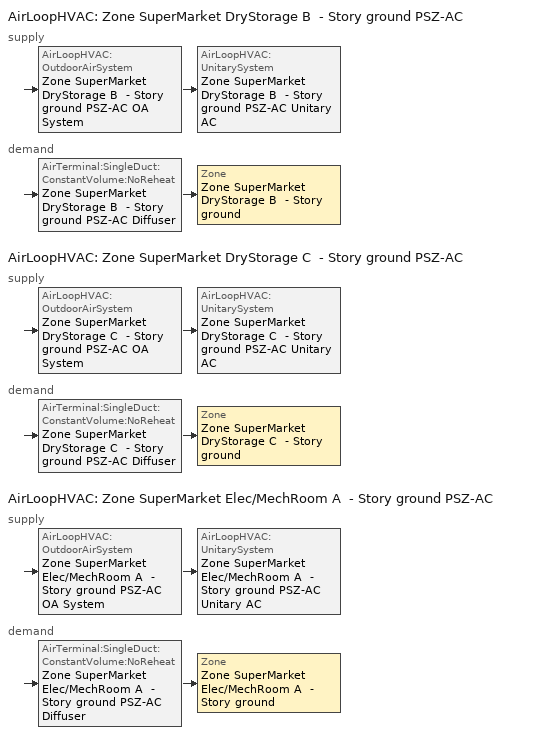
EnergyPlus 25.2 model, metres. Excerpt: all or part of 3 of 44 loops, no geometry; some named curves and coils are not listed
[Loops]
AirLoopHVAC 'Zone SuperMarket DryStorage B  - Story ground PSZ-AC'
 supply: AirLoopHVAC:OutdoorAirSystem 'Zone SuperMarket DryStorage B  - Story ground PSZ-AC OA System' > AirLoopHVAC:UnitarySystem 'Zone SuperMarket DryStorage B  - Story ground PSZ-AC Unitary AC'
 demand: AirTerminal:SingleDuct:ConstantVolume:NoReheat 'Zone SuperMarket DryStorage B  - Story ground PSZ-AC Diffuser' > Zone 'Zone SuperMarket DryStorage B  - Story ground'
AirLoopHVAC 'Zone SuperMarket DryStorage C  - Story ground PSZ-AC'
 supply: AirLoopHVAC:OutdoorAirSystem 'Zone SuperMarket DryStorage C  - Story ground PSZ-AC OA System' > AirLoopHVAC:UnitarySystem 'Zone SuperMarket DryStorage C  - Story ground PSZ-AC Unitary AC'
 demand: AirTerminal:SingleDuct:ConstantVolume:NoReheat 'Zone SuperMarket DryStorage C  - Story ground PSZ-AC Diffuser' > Zone 'Zone SuperMarket DryStorage C  - Story ground'
AirLoopHVAC 'Zone SuperMarket Elec/MechRoom A  - Story ground PSZ-AC'
 supply: AirLoopHVAC:OutdoorAirSystem 'Zone SuperMarket Elec/MechRoom A  - Story ground PSZ-AC OA System' > AirLoopHVAC:UnitarySystem 'Zone SuperMarket Elec/MechRoom A  - Story ground PSZ-AC Unitary AC'
 demand: AirTerminal:SingleDuct:ConstantVolume:NoReheat 'Zone SuperMarket Elec/MechRoom A  - Story ground PSZ-AC Diffuser' > Zone 'Zone SuperMarket Elec/MechRoom A  - Story ground'
[ZoneControl:Thermostat] Temperature Difference Between Cutout And Setpoint {deltaC}=0
Name | Zone or ZoneList | Control Type Schedule | Control 1
Zone SuperMarket DryStorage B  - Story ground Thermostat | Zone SuperMarket DryStorage B  - Story ground | Zone SuperMarket DryStorage B  - Story ground Thermostat Schedule | SuperMarket DryStorage - 90.1-2019 Thermostat 2
Zone SuperMarket DryStorage C  - Story ground Thermostat | Zone SuperMarket DryStorage C  - Story ground | Zone SuperMarket DryStorage C  - Story ground Thermostat Schedule | SuperMarket DryStorage - 90.1-2019 Thermostat 1
Zone SuperMarket Elec/MechRoom A  - Story ground Thermostat | Zone SuperMarket Elec/MechRoom A  - Story ground | Zone SuperMarket Elec/MechRoom A  - Story ground Thermostat Schedule | SuperMarket Elec/MechRoom - 90.1-2019 Thermostat 2
[ThermostatSetpoint:DualSetpoint]
Name | Heating Setpoint Temperature Schedule | Cooling Setpoint Temperature Schedule
SuperMarket DryStorage - 90.1-2019 Thermostat 2; SuperMarket DryStorage - 90.1-2019 Thermostat 1 | SuperMarket HtgSetp_Enduse | SuperMarket ClgSetp_Enduse
SuperMarket Elec/MechRoom - 90.1-2019 Thermostat 2 | SuperMarket HtgSetp | SuperMarket ClgSetp
[AirTerminal:SingleDuct:ConstantVolume:NoReheat] Availability Schedule=Always On Discrete; Maximum Air Flow Rate {m3/s}=AutoSize
Zone SuperMarket DryStorage B  - Story ground PSZ-AC Diffuser; Zone SuperMarket DryStorage C  - Story ground PSZ-AC Diffuser; Zone SuperMarket Elec/MechRoom A  - Story ground PSZ-AC Diffuser
[Zone equipment]
Zone SuperMarket DryStorage B  - Story ground: Zone SuperMarket DryStorage B  - Story ground PSZ-AC Diffuser
Zone SuperMarket DryStorage C  - Story ground: Zone SuperMarket DryStorage C  - Story ground PSZ-AC Diffuser
Zone SuperMarket Elec/MechRoom A  - Story ground: Zone SuperMarket Elec/MechRoom A  - Story ground PSZ-AC Diffuser
[Sizing:Zone] Zone Cooling Design Supply Air Temperature Input Method=SupplyAirTemperature; Zone Cooling Design Supply Air Temperature {C}=12.7778; Zone Cooling Design Supply Air Temperature Difference {deltaC}=11.11; Zone Heating Design Supply Air Temperature Input Method=SupplyAirTemperature; Zone Heating Design Supply Air Temperature {C}=50; Zone Heating Design Supply Air Temperature Difference {deltaC}=11.11; Zone Cooling Design Supply Air Humidity Ratio {kgWater/kgDryAir}=0.0085; Zone Heating Design Supply Air Humidity Ratio {kgWater/kgDryAir}=0.008; Cooling Design Air Flow Method=DesignDay; Cooling Design Air Flow Rate {m3/s}=0; Cooling Minimum Air Flow per Zone Floor Area {m3/s-m2}=0.000762; Cooling Minimum Air Flow {m3/s}=0; Cooling Minimum Air Flow Fraction=0; Heating Design Air Flow Method=DesignDay; Heating Design Air Flow Rate {m3/s}=0; Heating Maximum Air Flow per Zone Floor Area {m3/s-m2}=0.002032; Heating Maximum Air Flow {m3/s}=0.141576; Heating Maximum Air Flow Fraction=1; Account for Dedicated Outdoor Air System=No; Zone Load Sizing Method=Sensible Load Only No Latent Load; Zone Latent Cooling Design Supply Air Humidity Ratio Input Method=HumidityRatioDifference; Zone Cooling Design Supply Air Humidity Ratio Difference {kgWater/kgDryAir}=0.005; Zone Latent Heating Design Supply Air Humidity Ratio Input Method=HumidityRatioDifference; Zone Humidification Design Supply Air Humidity Ratio Difference {kgWater/kgDryAir}=0.005; Type of Space Sum to Use=Coincident; Heating Coil Sizing Method=None; Maximum Heating Capacity To Cooling Load Sizing Ratio {W/W}=1
Name | Design Specification Outdoor Air Object
Zone SuperMarket DryStorage B  - Story ground; Zone SuperMarket DryStorage C  - Story ground | SuperMarket DryStorage Ventilation
Zone SuperMarket Elec/MechRoom A  - Story ground | SuperMarket Elec/MechRoom Ventilation
[DesignSpecification:OutdoorAir] Outdoor Air Method=Sum; Outdoor Air Flow per Person {m3/s-person}=0; Outdoor Air Flow per Zone {m3/s}=0; Outdoor Air Flow Air Changes per Hour {1/hr}=0
Name | Outdoor Air Flow per Zone Floor Area {m3/s-m2}
SuperMarket DryStorage Ventilation | 0.0006096
SuperMarket Elec/MechRoom Ventilation | 0
[AirLoopHVAC] Design Supply Air Flow Rate {m3/s}=AutoSize; Design Return Air Flow Fraction of Supply Air Flow=1
Zone SuperMarket DryStorage B  - Story ground PSZ-AC; Zone SuperMarket DryStorage C  - Story ground PSZ-AC; Zone SuperMarket Elec/MechRoom A  - Story ground PSZ-AC
[Sizing:System] Type of Load to Size On=Sensible; Design Outdoor Air Flow Rate {m3/s}=Autosize; Central Heating Maximum System Air Flow Ratio=1; Preheat Design Temperature {C}=7.22222; Preheat Design Humidity Ratio {kgWater/kgDryAir}=0.008; Precool Design Temperature {C}=12.7778; Precool Design Humidity Ratio {kgWater/kgDryAir}=0.008; Central Cooling Design Supply Air Temperature {C}=12.7778; Central Heating Design Supply Air Temperature {C}=50; Type of Zone Sum to Use=Coincident; 100% Outdoor Air in Cooling=No; 100% Outdoor Air in Heating=No; Central Cooling Design Supply Air Humidity Ratio {kgWater/kgDryAir}=0.0085; Central Heating Design Supply Air Humidity Ratio {kgWater/kgDryAir}=0.008; Cooling Supply Air Flow Rate Method=DesignDay; Cooling Supply Air Flow Rate {m3/s}=0; Cooling Supply Air Flow Rate Per Floor Area {m3/s-m2}=0.00996765; Cooling Fraction of Autosized Cooling Supply Air Flow Rate=1; Cooling Supply Air Flow Rate Per Unit Cooling Capacity {m3/s-W}=3.94755e-05; Heating Supply Air Flow Rate Method=DesignDay; Heating Supply Air Flow Rate {m3/s}=0; Heating Supply Air Flow Rate Per Floor Area {m3/s-m2}=0.00996765; Heating Fraction of Autosized Heating Supply Air Flow Rate=1; Heating Fraction of Autosized Cooling Supply Air Flow Rate=1; Heating Supply Air Flow Rate Per Unit Heating Capacity {m3/s-W}=3.15882e-05; System Outdoor Air Method=ZoneSum; Zone Maximum Outdoor Air Fraction=1; Cooling Design Capacity Method=CoolingDesignCapacity; Cooling Design Capacity {W}=Autosize; Cooling Design Capacity Per Floor Area {W/m2}=234.7; Fraction of Autosized Cooling Design Capacity=1; Heating Design Capacity Method=HeatingDesignCapacity; Heating Design Capacity {W}=Autosize; Heating Design Capacity Per Floor Area {W/m2}=157; Fraction of Autosized Heating Design Capacity=1; Central Cooling Capacity Control Method=OnOff; Occupant Diversity=Autosize; Heating Coil Sizing Method=None; Maximum Heating Capacity To Cooling Capacity Sizing Ratio {W/W}=1
Zone SuperMarket DryStorage B  - Story ground PSZ-AC; Zone SuperMarket DryStorage C  - Story ground PSZ-AC; Zone SuperMarket Elec/MechRoom A  - Story ground PSZ-AC
[Controller:OutdoorAir] Minimum Outdoor Air Flow Rate {m3/s}=Autosize; Maximum Outdoor Air Flow Rate {m3/s}=Autosize; Economizer Control Type=NoEconomizer; Economizer Control Action Type=ModulateFlow; Economizer Maximum Limit Dry-Bulb Temperature {C}=28; Economizer Maximum Limit Enthalpy {J/kg}=64000; Lockout Type=LockoutWithHeating; Minimum Limit Type=FixedMinimum; High Humidity Control=No; High Humidity Outdoor Air Flow Ratio=1; Control High Indoor Humidity Based on Outdoor Humidity Ratio=Yes; Heat Recovery Bypass Control Type=BypassWhenWithinEconomizerLimits; Economizer Operation Staging=InterlockedWithMechanicalCooling
Name | Minimum Outdoor Air Schedule | Maximum Fraction of Outdoor Air Schedule | Mechanical Ventilation Controller
Zone SuperMarket DryStorage B  - Story ground PSZ-AC OA System Controller | Zone SuperMarket DryStorage B  - Story ground PSZ-AC Occ Sch | ems_Zone_SuperMarket_DryStorage_B____Story_ground_PSZ_AC_maxOASch | Controller Mechanical Ventilation 13
Zone SuperMarket DryStorage C  - Story ground PSZ-AC OA System Controller | Zone SuperMarket DryStorage C  - Story ground PSZ-AC Occ Sch | ems_Zone_SuperMarket_DryStorage_C____Story_ground_PSZ_AC_maxOASch | Controller Mechanical Ventilation 15
Zone SuperMarket Elec/MechRoom A  - Story ground PSZ-AC OA System Controller | Zone SuperMarket Elec/MechRoom A  - Story ground PSZ-AC Occ Sch | ems_Zone_SuperMarket_Elec_MechRoom_A____Story_ground_PSZ_AC_maxOASch | Controller Mechanical Ventilation 7
[Controller:MechanicalVentilation] Demand Controlled Ventilation=No; System Outdoor Air Method=ZoneSum
Name | Availability Schedule | Zone or ZoneList Name 1 | Design Specification Outdoor Air Object Name 1
Controller Mechanical Ventilation 13 | Zone SuperMarket DryStorage B  - Story ground PSZ-AC Occ Sch | Zone SuperMarket DryStorage B  - Story ground | SuperMarket DryStorage Ventilation
Controller Mechanical Ventilation 15 | Zone SuperMarket DryStorage C  - Story ground PSZ-AC Occ Sch | Zone SuperMarket DryStorage C  - Story ground | SuperMarket DryStorage Ventilation
Controller Mechanical Ventilation 7 | Zone SuperMarket Elec/MechRoom A  - Story ground PSZ-AC Occ Sch | Zone SuperMarket Elec/MechRoom A  - Story ground | SuperMarket Elec/MechRoom Ventilation
[SetpointManager:MixedAir] Control Variable=Temperature
Name | Setpoint Node or NodeList
Zone SuperMarket DryStorage B  - Story ground PSZ-AC Mixed Air Node OS Default SPM | Zone SuperMarket DryStorage B  - Story ground PSZ-AC Mixed Air Node
Zone SuperMarket DryStorage C  - Story ground PSZ-AC Mixed Air Node OS Default SPM | Zone SuperMarket DryStorage C  - Story ground PSZ-AC Mixed Air Node
Zone SuperMarket Elec/MechRoom A  - Story ground PSZ-AC Mixed Air Node OS Default SPM | Zone SuperMarket Elec/MechRoom A  - Story ground PSZ-AC Mixed Air Node
[AirLoopHVAC:UnitarySystem] Control Type=Load; Dehumidification Control Type=None; Availability Schedule=Always On Discrete; Fan Placement=DrawThrough; DX Heating Coil Sizing Ratio=1; Use DOAS DX Cooling Coil=No; Minimum Supply Air Temperature {C}=2; Latent Load Control=SensibleOnlyLoadControl; Cooling Supply Air Flow Rate Method=SupplyAirFlowRate; Cooling Supply Air Flow Rate {m3/s}=Autosize; Heating Supply Air Flow Rate Method=SupplyAirFlowRate; Heating Supply Air Flow Rate {m3/s}=Autosize; No Load Supply Air Flow Rate Method=None; No Load Supply Air Flow Rate Control Set To Low Speed=Yes; Maximum Supply Air Temperature {C}=80; Maximum Outdoor Dry-Bulb Temperature for Supplemental Heater Operation {C}=21; Ancillary On-Cycle Electric Power {W}=0; Ancillary Off-Cycle Electric Power {W}=0
Name | Controlling Zone or Thermostat Location | Supply Fan | Supply Air Fan Operating Mode Schedule | Heating Coil | Cooling Coil | Supplemental Heating Coil
Zone SuperMarket DryStorage B  - Story ground PSZ-AC Unitary AC | Zone SuperMarket DryStorage B  - Story ground | Zone SuperMarket DryStorage B  - Story ground PSZ-AC Fan | Zone SuperMarket DryStorage B  - Story ground PSZ-AC Occ Sch | Zone SuperMarket DryStorage B  - Story ground PSZ-AC Water Htg Coil | Zone SuperMarket DryStorage B  - Story ground PSZ-AC 1spd DX AC Clg Coil 49kBtu/hr 13.4SEER | Zone SuperMarket DryStorage B  - Story ground PSZ-AC Electric Backup Htg Coil
Zone SuperMarket DryStorage C  - Story ground PSZ-AC Unitary AC | Zone SuperMarket DryStorage C  - Story ground | Zone SuperMarket DryStorage C  - Story ground PSZ-AC Fan | Zone SuperMarket DryStorage C  - Story ground PSZ-AC Occ Sch | Zone SuperMarket DryStorage C  - Story ground PSZ-AC Water Htg Coil | Zone SuperMarket DryStorage C  - Story ground PSZ-AC 1spd DX AC Clg Coil 9kBtu/hr 13.4SEER | Zone SuperMarket DryStorage C  - Story ground PSZ-AC Electric Backup Htg Coil
Zone SuperMarket Elec/MechRoom A  - Story ground PSZ-AC Unitary AC | Zone SuperMarket Elec/MechRoom A  - Story ground | Zone SuperMarket Elec/MechRoom A  - Story ground PSZ-AC Fan | Zone SuperMarket Elec/MechRoom A  - Story ground PSZ-AC Occ Sch | Zone SuperMarket Elec/MechRoom A  - Story ground PSZ-AC Water Htg Coil | Zone SuperMarket Elec/MechRoom A  - Story ground PSZ-AC 1spd DX AC Clg Coil 2kBtu/hr 13.4SEER | Zone SuperMarket Elec/MechRoom A  - Story ground PSZ-AC Electric Backup Htg Coil
[Fan:OnOff] Availability Schedule=Always On Discrete; Fan Total Efficiency=0.55575; Pressure Rise {Pa}=622.722; Maximum Flow Rate {m3/s}=Autosize; Motor Efficiency=0.855; Motor In Airstream Fraction=1
Name | Fan Power Ratio Function of Speed Ratio Curve | Fan Efficiency Ratio Function of Speed Ratio Curve
Zone SuperMarket DryStorage B  - Story ground PSZ-AC Fan | Fan On Off Power Curve 12 | Fan On Off Efficiency Curve 12
Zone SuperMarket DryStorage C  - Story ground PSZ-AC Fan | Fan On Off Power Curve 14 | Fan On Off Efficiency Curve 14
Zone SuperMarket Elec/MechRoom A  - Story ground PSZ-AC Fan | Fan On Off Power Curve 6 | Fan On Off Efficiency Curve 6
[Coil:Cooling:DX:SingleSpeed] Availability Schedule=Always On Discrete; Gross Rated Total Cooling Capacity {W}=Autosize; Gross Rated Sensible Heat Ratio=Autosize; Gross Rated Cooling COP {W/W}=3.721984; Rated Air Flow Rate {m3/s}=Autosize; Rated Evaporator Fan Power Per Volume Flow Rate 2017 {W/(m3/s)}=773.3; Rated Evaporator Fan Power Per Volume Flow Rate 2023 {W/(m3/s)}=934.4; Total Cooling Capacity Function of Temperature Curve=CoilClgDXQRatio_fTwbToadbSI; Total Cooling Capacity Function of Flow Fraction Curve=CoilClgDXSnglQRatio_fCFMRatio; Energy Input Ratio Function of Temperature Curve=CoilClgDXEIRRatio_fTwbToadbSI; Energy Input Ratio Function of Flow Fraction Curve=CoilClgDXSnglEIRRatio_fCFMRatio; Part Load Fraction Correlation Curve=CoilClgDXEIRRatio_fQFrac; Minimum Outdoor Dry-Bulb Temperature for Compressor Operation {C}=-25; Nominal Time for Condensate Removal to Begin {s}=0; Ratio of Initial Moisture Evaporation Rate and Steady State Latent Capacity=0; Maximum Cycling Rate {cycles/hr}=0; Latent Capacity Time Constant {s}=0; Condenser Type=AirCooled; Evaporative Condenser Effectiveness=0.9; Evaporative Condenser Air Flow Rate {m3/s}=Autosize; Evaporative Condenser Pump Rated Power Consumption {W}=Autosize; Crankcase Heater Capacity {W}=0; Maximum Outdoor Dry-Bulb Temperature for Crankcase Heater Operation {C}=10; Basin Heater Capacity {W/K}=0; Basin Heater Setpoint Temperature {C}=2
Zone SuperMarket DryStorage B  - Story ground PSZ-AC 1spd DX AC Clg Coil 49kBtu/hr 13.4SEER; Zone SuperMarket DryStorage C  - Story ground PSZ-AC 1spd DX AC Clg Coil 9kBtu/hr 13.4SEER; Zone SuperMarket Elec/MechRoom A  - Story ground PSZ-AC 1spd DX AC Clg Coil 2kBtu/hr 13.4SEER
[Coil:Heating:Electric] Availability Schedule=Always On Discrete; Efficiency=1; Nominal Capacity {W}=Autosize
Zone SuperMarket DryStorage B  - Story ground PSZ-AC Electric Backup Htg Coil; Zone SuperMarket DryStorage C  - Story ground PSZ-AC Electric Backup Htg Coil; Zone SuperMarket Elec/MechRoom A  - Story ground PSZ-AC Electric Backup Htg Coil
[SetpointManager:SingleZone:Reheat] Control Variable=Temperature; Minimum Supply Air Temperature {C}=12.7778; Maximum Supply Air Temperature {C}=50
Name | Control Zone | Setpoint Node or NodeList
Zone SuperMarket DryStorage B  - Story ground Setpoint Manager SZ Reheat | Zone SuperMarket DryStorage B  - Story ground | Zone SuperMarket DryStorage B  - Story ground PSZ-AC Supply Outlet Node
Zone SuperMarket DryStorage C  - Story ground Setpoint Manager SZ Reheat | Zone SuperMarket DryStorage C  - Story ground | Zone SuperMarket DryStorage C  - Story ground PSZ-AC Supply Outlet Node
Zone SuperMarket Elec/MechRoom A  - Story ground Setpoint Manager SZ Reheat | Zone SuperMarket Elec/MechRoom A  - Story ground | Zone SuperMarket Elec/MechRoom A  - Story ground PSZ-AC Supply Outlet Node
[Refrigeration:CaseAndWalkInList]
Name | Case or WalkIn Name 1 | Case or WalkIn Name 2 | Case or WalkIn Name 3 | Case or WalkIn Name 4 | Case or WalkIn Name 5 | Case or WalkIn Name 6 | Case or WalkIn Name 7 | Case or WalkIn Name 8 | Case or WalkIn Name 9 | Case or WalkIn Name 10 | Case or WalkIn Name 11 | Case or WalkIn Name 12 | Case or WalkIn Name 13 | Case or WalkIn Name 14
LT Refrigeration System Case and Walkin List | Coffin - Frozen Food | Coffin - Ice Cream | Reach-in - Ice Cream | Reach-in - Frozen Food | Bakery Freezer | Grocery Freezer | Kitchen Freezer | Meat Freezer
MT Refrigeration System Case and Walkin List | Reach-in - Dairy Deli Beverage Case | Service - Meat Deli Bakery | Island - Deli Produce | Vertical Open - All | Bakery Cooler | Beer Cooler | Dairy Cooler | Floral Cooler | Kitchen Cooler | Meat Cooler | Prep Cooler 1 | Prep Cooler 2 | Produce Cooler | Specialty Cooler
[Refrigeration:WalkIn] Availability Schedule=Always On Discrete; Rated Total Heating Power {W}=0; Rated Circulation Fan Power {W}=0; Lighting Schedule=Always On Discrete; Average Refrigerant Charge Inventory {kg}=0; Zone Name 1=Zone SuperMarket DryStorage B  - Story ground; Area of Glass Reach In Doors Facing Zone 1 {m2}=0; Height of Glass Reach In Doors Facing Zone 1 {m}=2.1; Area of Stocking Doors Facing Zone 1 {m2}=3.3; Height of Stocking Doors Facing Zone 1 {m}=2.1; Stocking Door Opening Schedule Name Facing Zone 1=Always Off Discrete; Stocking Door Opening Protection Type Facing Zone 1=StripCurtain
Name | Rated Coil Cooling Capacity {W} | Operating Temperature {C} | Rated Cooling Source Temperature {C} | Rated Cooling Coil Fan Power {W} | Rated Total Lighting Power {W} | Defrost Type | Defrost Control Type | Defrost Schedule | Defrost Drip-Down Schedule | Defrost Power {W} | Temperature Termination Defrost Fraction to Ice | Insulated Floor Surface Area {m2} | Insulated Floor U-Value {W/m2-K} | Total Insulated Surface Area Facing Zone 1 {m2} | Insulated Surface U-Value Facing Zone 1 {W/m2-K} | Glass Reach In Door U Value Facing Zone 1 {W/m2-K} | Stocking Door U Value Facing Zone 1 {W/m2-K}
Bakery Freezer | 2540.7 | -26.1 | -31.7 | 132.12 | 60.2 | Electric | TemperatureTermination | Bakery Freezer Defrost | Bakery Freezer Dripdown | 2007.2 | 0.7 | 11.1 | 0.203 | 49.3 | 0.177 | 1.136 | 0.177
Grocery Freezer | 4115.4 | -26.1 | -31.7 | 214 | 120.4 | Electric | TemperatureTermination | Grocery Freezer Defrost | Grocery Freezer Dripdown | 3251.2 | 0.7 | 22.3 | 0.203 | 68.1 | 0.177 | 1.136 | 0.177
Kitchen Freezer | 2540.7 | -26.1 | -31.7 | 132.12 | 60.2 | Electric | TemperatureTermination | Kitchen Freezer Defrost | Kitchen Freezer Dripdown | 2007.2 | 0.7 | 11.1 | 0.203 | 49.3 | 0.177 | 1.136 | 0.177
Meat Freezer | 2540.7 | -26.1 | -31.7 | 132.12 | 60.2 | Electric | TemperatureTermination | Meat Freezer Defrost | Meat Freezer Dripdown | 2007.2 | 0.7 | 11.1 | 0.203 | 49.3 | 0.177 | 1.136 | 0.177
Bakery Cooler | 2339.8 | 1.67 | -3.9 | 93.6 | 60.2 | Offcycle | TimeSchedule | Bakery Cooler Defrost | Bakery Cooler Dripdown | 0 |  | 11.1 | 2.27 | 49.3 | 0.203 | 2.27 | 0.203
Beer Cooler | 4836.4 | 1.67 | -3.9 | 193.5 | 180.6 | Offcycle | TimeSchedule | Beer Cooler Defrost | Beer Cooler Dripdown | 0 |  | 33.4 | 2.27 | 86.9 | 0.203 | 2.27 | 0.203
Dairy Cooler | 3734.4 | 1.67 | -3.9 | 149.4 | 120.4 | Offcycle | TimeSchedule | Dairy Cooler Defrost | Dairy Cooler Dripdown | 0 |  | 22.3 | 2.27 | 68.1 | 0.203 | 2.27 | 0.203
Floral Cooler | 2339.8 | 1.67 | -3.9 | 93.6 | 60.2 | Offcycle | TimeSchedule | Floral Cooler Defrost | Floral Cooler Dripdown | 0 |  | 11.1 | 2.27 | 49.3 | 0.203 | 2.27 | 0.203
Kitchen Cooler | 3734.4 | 1.67 | -3.9 | 149.4 | 120.4 | Offcycle | TimeSchedule | Kitchen Cooler Defrost | Kitchen Cooler Dripdown | 0 |  | 22.3 | 2.27 | 68.1 | 0.203 | 2.27 | 0.203
Meat Cooler | 5645.6 | 1.67 | -3.9 | 225.8 | 240.8 | Offcycle | TimeSchedule | Meat Cooler Defrost | Meat Cooler Dripdown | 0 |  | 44.6 | 2.27 | 105.6 | 0.203 | 2.27 | 0.203
Prep Cooler 1 | 5645.6 | 1.67 | -3.9 | 225.8 | 240.8 | Offcycle | TimeSchedule | Prep Cooler 1 Defrost | Prep Cooler 1 Dripdown | 0 |  | 44.6 | 2.27 | 105.6 | 0.203 | 2.27 | 0.203
Prep Cooler 2 | 5645.6 | 1.67 | -3.9 | 225.8 | 240.8 | Offcycle | TimeSchedule | Prep Cooler 2 Defrost | Prep Cooler 2 Dripdown | 0 |  | 44.6 | 2.27 | 105.6 | 0.203 | 2.27 | 0.203
Produce Cooler | 5645.6 | 1.67 | -3.9 | 225.8 | 240.8 | Offcycle | TimeSchedule | Produce Cooler Defrost | Produce Cooler Dripdown | 0 |  | 44.6 | 2.27 | 105.6 | 0.203 | 2.27 | 0.203
Specialty Cooler | 2339.8 | 1.67 | -3.9 | 93.6 | 60.2 | Offcycle | TimeSchedule | Specialty Cooler Defrost | Specialty Cooler Dripdown | 0 |  | 11.1 | 2.27 | 49.3 | 0.203 | 2.27 | 0.203
[Refrigeration:Compressor] Rated Return Gas Temperature {C}=18.3; Rated Subcooling {deltaC}=0; Mode of Operation=Subcritical
Name | Refrigeration Compressor Power Curve | Refrigeration Compressor Capacity Curve
ADVANCED_MT_Rack4_Comp12 | Refrigeration Compressor Power Curve 56 | Refrigeration Compressor Capacity Curve 56
ADVANCED_MT_Rack4_Comp13 | Refrigeration Compressor Power Curve 57 | Refrigeration Compressor Capacity Curve 57
ADVANCED_MT_Rack4_Comp14 | Refrigeration Compressor Power Curve 58 | Refrigeration Compressor Capacity Curve 58
ADVANCED_MT_Rack4_Comp15 | Refrigeration Compressor Power Curve 59 | Refrigeration Compressor Capacity Curve 59
ADVANCED_MT_Rack5_Comp1 | Refrigeration Compressor Power Curve 60 | Refrigeration Compressor Capacity Curve 60
ADVANCED_MT_Rack5_Comp2 | Refrigeration Compressor Power Curve 61 | Refrigeration Compressor Capacity Curve 61
ADVANCED_MT_Rack5_Comp3 | Refrigeration Compressor Power Curve 62 | Refrigeration Compressor Capacity Curve 62
ADVANCED_MT_Rack5_Comp4 | Refrigeration Compressor Power Curve 63 | Refrigeration Compressor Capacity Curve 63
ADVANCED_MT_Rack5_Comp5 | Refrigeration Compressor Power Curve 64 | Refrigeration Compressor Capacity Curve 64
ADVANCED_MT_Rack5_Comp6 | Refrigeration Compressor Power Curve 65 | Refrigeration Compressor Capacity Curve 65
ADVANCED_MT_Rack5_Comp7 | Refrigeration Compressor Power Curve 66 | Refrigeration Compressor Capacity Curve 66
ADVANCED_MT_Rack5_Comp8 | Refrigeration Compressor Power Curve 67 | Refrigeration Compressor Capacity Curve 67
ADVANCED_MT_Rack5_Comp9 | Refrigeration Compressor Power Curve 68 | Refrigeration Compressor Capacity Curve 68
ADVANCED_MT_Rack5_Comp10 | Refrigeration Compressor Power Curve 69 | Refrigeration Compressor Capacity Curve 69
ADVANCED_MT_Rack5_Comp11 | Refrigeration Compressor Power Curve 70 | Refrigeration Compressor Capacity Curve 70
ADVANCED_MT_Rack5_Comp12 | Refrigeration Compressor Power Curve 71 | Refrigeration Compressor Capacity Curve 71
ADVANCED_MT_Rack5_Comp13 | Refrigeration Compressor Power Curve 72 | Refrigeration Compressor Capacity Curve 72
ADVANCED_MT_Rack5_Comp14 | Refrigeration Compressor Power Curve 73 | Refrigeration Compressor Capacity Curve 73
ADVANCED_MT_Rack5_Comp15 | Refrigeration Compressor Power Curve 74 | Refrigeration Compressor Capacity Curve 74
ADVANCED_MT_Rack6_Comp1 | Refrigeration Compressor Power Curve 75 | Refrigeration Compressor Capacity Curve 75
ADVANCED_MT_Rack6_Comp2 | Refrigeration Compressor Power Curve 76 | Refrigeration Compressor Capacity Curve 76
ADVANCED_MT_Rack6_Comp3 | Refrigeration Compressor Power Curve 77 | Refrigeration Compressor Capacity Curve 77
ADVANCED_MT_Rack6_Comp4 | Refrigeration Compressor Power Curve 78 | Refrigeration Compressor Capacity Curve 78
ADVANCED_MT_Rack6_Comp5 | Refrigeration Compressor Power Curve 79 | Refrigeration Compressor Capacity Curve 79
ADVANCED_MT_Rack6_Comp6 | Refrigeration Compressor Power Curve 80 | Refrigeration Compressor Capacity Curve 80
ADVANCED_MT_Rack6_Comp7 | Refrigeration Compressor Power Curve 81 | Refrigeration Compressor Capacity Curve 81
ADVANCED_MT_Rack6_Comp8 | Refrigeration Compressor Power Curve 82 | Refrigeration Compressor Capacity Curve 82
ADVANCED_MT_Rack6_Comp9 | Refrigeration Compressor Power Curve 83 | Refrigeration Compressor Capacity Curve 83
ADVANCED_MT_Rack6_Comp10 | Refrigeration Compressor Power Curve 84 | Refrigeration Compressor Capacity Curve 84
ADVANCED_MT_Rack6_Comp11 | Refrigeration Compressor Power Curve 85 | Refrigeration Compressor Capacity Curve 85
ADVANCED_MT_Rack6_Comp12 | Refrigeration Compressor Power Curve 86 | Refrigeration Compressor Capacity Curve 86
ADVANCED_MT_Rack6_Comp13 | Refrigeration Compressor Power Curve 87 | Refrigeration Compressor Capacity Curve 87
ADVANCED_MT_Rack6_Comp14 | Refrigeration Compressor Power Curve 88 | Refrigeration Compressor Capacity Curve 88
ADVANCED_MT_Rack6_Comp15 | Refrigeration Compressor Power Curve 89 | Refrigeration Compressor Capacity Curve 89
[Schedule:Day:Interval]
SuperMarket HtgSetp_Enduse Default|Wknd|Wkdy Day; SuperMarket HtgSetp_Enduse Default; SuperMarket HtgSetp_Enduse Summer Design Day; SuperMarket HtgSetp_Enduse Winter Design Day: No, 24:00, 19.5
SuperMarket ClgSetp_Enduse Default|Wknd|Wkdy Day; SuperMarket ClgSetp_Enduse Default; SuperMarket ClgSetp_Enduse Summer Design Day; SuperMarket ClgSetp_Enduse Winter Design Day: No, 24:00, 22.75
SuperMarket HtgSetp Default; SuperMarket HtgSetp Winter Design Day: No, 06:00, 15.6, 22:00, 21, 24:00, 15.6
SuperMarket HtgSetp Summer Design Day: No, 24:00, 15.6
SuperMarket ClgSetp Default; SuperMarket ClgSetp Summer Design Day: No, 06:00, 30, 22:00, 24, 24:00, 30
SuperMarket ClgSetp Winter Design Day: No, 24:00, 30
Bakery Cooler Defrost Default; Produce Cooler Defrost Default: No, 00:45, 1, 12:00, 0, 12:45, 1, 24:00, 0
Bakery Cooler Dripdown Default; Produce Cooler Dripdown Default: No, 00:45, 0, 00:50, 1, 12:45, 0, 12:50, 1, 24:00, 0
Bakery Freezer Defrost Default; Specialty Cooler Defrost Default: No, 01:00, 0, 01:45, 1, 13:00, 0, 13:45, 1, 24:00, 0
Bakery Freezer Dripdown Default; Specialty Cooler Dripdown Default: No, 01:45, 0, 01:50, 1, 13:45, 0, 13:50, 1, 24:00, 0
Beer Cooler Defrost Default: No, 02:00, 0, 02:45, 1, 14:00, 0, 14:45, 1, 24:00, 0
Beer Cooler Dripdown Default: No, 02:45, 0, 02:50, 1, 14:45, 0, 14:50, 1, 24:00, 0
Dairy Cooler Defrost Default: No, 03:00, 0, 03:45, 1, 15:00, 0, 15:45, 1, 24:00, 0
Dairy Cooler Dripdown Default: No, 03:45, 0, 03:50, 1, 15:45, 0, 15:50, 1, 24:00, 0
ems_Zone_SuperMarket_DryStorage_B____Story_ground_PSZ_AC_maxOASch_Default; ems_Zone_SuperMarket_DryStorage_C____Story_ground_PSZ_AC_maxOASch_Default; ems_Zone_SuperMarket_Elec_MechRoom_A____Story_ground_PSZ_AC_maxOASch_Default: No, 24:00, 0.75
Floral Cooler Defrost Default: No, 04:00, 0, 04:45, 1, 16:00, 0, 16:45, 1, 24:00, 0
Floral Cooler Dripdown Default: No, 04:45, 0, 04:50, 1, 16:45, 0, 16:50, 1, 24:00, 0
Grocery Freezer Defrost Default: No, 05:00, 0, 05:45, 1, 17:00, 0, 17:45, 1, 24:00, 0
Grocery Freezer Dripdown Default: No, 05:45, 0, 05:50, 1, 17:45, 0, 17:50, 1, 24:00, 0
Kitchen Cooler Defrost Default: No, 06:00, 0, 06:45, 1, 18:00, 0, 18:45, 1, 24:00, 0
Kitchen Cooler Dripdown Default: No, 06:45, 0, 06:50, 1, 18:45, 0, 18:50, 1, 24:00, 0
Kitchen Freezer Defrost Default: No, 07:00, 0, 07:45, 1, 19:00, 0, 19:45, 1, 24:00, 0
Kitchen Freezer Dripdown Default: No, 07:45, 0, 07:50, 1, 19:45, 0, 19:50, 1, 24:00, 0
Meat Cooler Defrost Default: No, 08:00, 0, 08:45, 1, 20:00, 0, 20:45, 1, 24:00, 0
Meat Cooler Dripdown Default: No, 08:45, 0, 08:50, 1, 20:45, 0, 20:50, 1, 24:00, 0
Meat Freezer Defrost Default: No, 09:00, 0, 09:45, 1, 21:00, 0, 21:45, 1, 24:00, 0
Meat Freezer Dripdown Default: No, 09:45, 0, 09:50, 1, 21:45, 0, 21:50, 1, 24:00, 0
Prep Cooler 1 Defrost Default: No, 10:00, 0, 10:45, 1, 22:00, 0, 22:45, 1, 24:00, 0
Prep Cooler 1 Dripdown Default: No, 10:45, 0, 10:50, 1, 22:45, 0, 22:50, 1, 24:00, 0
Prep Cooler 2 Defrost Default: No, 11:00, 0, 11:45, 1, 23:00, 0, 23:45, 1, 24:00, 0
Prep Cooler 2 Dripdown Default: No, 11:45, 0, 11:50, 1, 23:45, 0, 23:50, 1, 24:00, 0
Schedule Day 53; Schedule Day 55: No, 07:00, 0, 21:00, 1, 24:00, 0
Schedule Day 54: No, 08:00, 0, 19:00, 1, 24:00, 0
Schedule Day 56: No, 07:00, 0, 20:00, 1, 24:00, 0
Zone SuperMarket DryStorage B  - Story ground PSZ-AC Occ Sch Default: No, 08:00, 0, 22:00, 1, 24:00, 0
Zone SuperMarket DryStorage B  - Story ground PSZ-AC Occ Sch Summer Design Day; Zone SuperMarket DryStorage B  - Story ground PSZ-AC Occ Sch Winter Design Day; Zone SuperMarket DryStorage C  - Story ground PSZ-AC Occ Sch Summer Design Day; Zone SuperMarket DryStorage C  - Story ground PSZ-AC Occ Sch Winter Design Day: No, 24:00, 1
Zone SuperMarket DryStorage C  - Story ground PSZ-AC Occ Sch Default: No, 07:00, 0, 22:00, 1, 24:00, 0
Zone SuperMarket Elec/MechRoom A  - Story ground PSZ-AC Occ Sch Default: No, 24:00, 0
[Schedule:Week:Daily]
SuperMarket HtgSetp_Enduse Week Rule - Jan1-Dec31: SuperMarket HtgSetp_Enduse Default|Wknd|Wkdy Day, SuperMarket HtgSetp_Enduse Default|Wknd|Wkdy Day, SuperMarket HtgSetp_Enduse Default|Wknd|Wkdy Day, SuperMarket HtgSetp_Enduse Default|Wknd|Wkdy Day, SuperMarket HtgSetp_Enduse Default|Wknd|Wkdy Day, SuperMarket HtgSetp_Enduse Default|Wknd|Wkdy Day, SuperMarket HtgSetp_Enduse Default|Wknd|Wkdy Day, SuperMarket HtgSetp_Enduse Default, SuperMarket HtgSetp_Enduse Summer Design Day, SuperMarket HtgSetp_Enduse Winter Design Day, SuperMarket HtgSetp_Enduse Default, SuperMarket HtgSetp_Enduse Default
SuperMarket ClgSetp_Enduse Week Rule - Jan1-Dec31: SuperMarket ClgSetp_Enduse Default|Wknd|Wkdy Day, SuperMarket ClgSetp_Enduse Default|Wknd|Wkdy Day, SuperMarket ClgSetp_Enduse Default|Wknd|Wkdy Day, SuperMarket ClgSetp_Enduse Default|Wknd|Wkdy Day, SuperMarket ClgSetp_Enduse Default|Wknd|Wkdy Day, SuperMarket ClgSetp_Enduse Default|Wknd|Wkdy Day, SuperMarket ClgSetp_Enduse Default|Wknd|Wkdy Day, SuperMarket ClgSetp_Enduse Default, SuperMarket ClgSetp_Enduse Summer Design Day, SuperMarket ClgSetp_Enduse Winter Design Day, SuperMarket ClgSetp_Enduse Default, SuperMarket ClgSetp_Enduse Default
SuperMarket HtgSetp Week Rule - Jan1-Dec31: SuperMarket HtgSetp Default, SuperMarket HtgSetp Default, SuperMarket HtgSetp Default, SuperMarket HtgSetp Default, SuperMarket HtgSetp Default, SuperMarket HtgSetp Default, SuperMarket HtgSetp Default, SuperMarket HtgSetp Default, SuperMarket HtgSetp Summer Design Day, SuperMarket HtgSetp Winter Design Day, SuperMarket HtgSetp Default, SuperMarket HtgSetp Default
SuperMarket ClgSetp Week Rule - Jan1-Dec31: SuperMarket ClgSetp Default, SuperMarket ClgSetp Default, SuperMarket ClgSetp Default, SuperMarket ClgSetp Default, SuperMarket ClgSetp Default, SuperMarket ClgSetp Default, SuperMarket ClgSetp Default, SuperMarket ClgSetp Default, SuperMarket ClgSetp Summer Design Day, SuperMarket ClgSetp Winter Design Day, SuperMarket ClgSetp Default, SuperMarket ClgSetp Default
Bakery Cooler Defrost Week Rule - Jan1-Dec31: Bakery Cooler Defrost Default, Bakery Cooler Defrost Default, Bakery Cooler Defrost Default, Bakery Cooler Defrost Default, Bakery Cooler Defrost Default, Bakery Cooler Defrost Default, Bakery Cooler Defrost Default, Bakery Cooler Defrost Default, Bakery Cooler Defrost Default, Bakery Cooler Defrost Default, Bakery Cooler Defrost Default, Bakery Cooler Defrost Default
Bakery Cooler Dripdown Week Rule - Jan1-Dec31: Bakery Cooler Dripdown Default, Bakery Cooler Dripdown Default, Bakery Cooler Dripdown Default, Bakery Cooler Dripdown Default, Bakery Cooler Dripdown Default, Bakery Cooler Dripdown Default, Bakery Cooler Dripdown Default, Bakery Cooler Dripdown Default, Bakery Cooler Dripdown Default, Bakery Cooler Dripdown Default, Bakery Cooler Dripdown Default, Bakery Cooler Dripdown Default
Bakery Freezer Defrost Week Rule - Jan1-Dec31: Bakery Freezer Defrost Default, Bakery Freezer Defrost Default, Bakery Freezer Defrost Default, Bakery Freezer Defrost Default, Bakery Freezer Defrost Default, Bakery Freezer Defrost Default, Bakery Freezer Defrost Default, Bakery Freezer Defrost Default, Bakery Freezer Defrost Default, Bakery Freezer Defrost Default, Bakery Freezer Defrost Default, Bakery Freezer Defrost Default
Bakery Freezer Dripdown Week Rule - Jan1-Dec31: Bakery Freezer Dripdown Default, Bakery Freezer Dripdown Default, Bakery Freezer Dripdown Default, Bakery Freezer Dripdown Default, Bakery Freezer Dripdown Default, Bakery Freezer Dripdown Default, Bakery Freezer Dripdown Default, Bakery Freezer Dripdown Default, Bakery Freezer Dripdown Default, Bakery Freezer Dripdown Default, Bakery Freezer Dripdown Default, Bakery Freezer Dripdown Default
Beer Cooler Defrost Week Rule - Jan1-Dec31: Beer Cooler Defrost Default, Beer Cooler Defrost Default, Beer Cooler Defrost Default, Beer Cooler Defrost Default, Beer Cooler Defrost Default, Beer Cooler Defrost Default, Beer Cooler Defrost Default, Beer Cooler Defrost Default, Beer Cooler Defrost Default, Beer Cooler Defrost Default, Beer Cooler Defrost Default, Beer Cooler Defrost Default
Beer Cooler Dripdown Week Rule - Jan1-Dec31: Beer Cooler Dripdown Default, Beer Cooler Dripdown Default, Beer Cooler Dripdown Default, Beer Cooler Dripdown Default, Beer Cooler Dripdown Default, Beer Cooler Dripdown Default, Beer Cooler Dripdown Default, Beer Cooler Dripdown Default, Beer Cooler Dripdown Default, Beer Cooler Dripdown Default, Beer Cooler Dripdown Default, Beer Cooler Dripdown Default
Dairy Cooler Defrost Week Rule - Jan1-Dec31: Dairy Cooler Defrost Default, Dairy Cooler Defrost Default, Dairy Cooler Defrost Default, Dairy Cooler Defrost Default, Dairy Cooler Defrost Default, Dairy Cooler Defrost Default, Dairy Cooler Defrost Default, Dairy Cooler Defrost Default, Dairy Cooler Defrost Default, Dairy Cooler Defrost Default, Dairy Cooler Defrost Default, Dairy Cooler Defrost Default
Dairy Cooler Dripdown Week Rule - Jan1-Dec31: Dairy Cooler Dripdown Default, Dairy Cooler Dripdown Default, Dairy Cooler Dripdown Default, Dairy Cooler Dripdown Default, Dairy Cooler Dripdown Default, Dairy Cooler Dripdown Default, Dairy Cooler Dripdown Default, Dairy Cooler Dripdown Default, Dairy Cooler Dripdown Default, Dairy Cooler Dripdown Default, Dairy Cooler Dripdown Default, Dairy Cooler Dripdown Default
ems_Zone_SuperMarket_DryStorage_B____Story_ground_PSZ_AC_maxOASch Week Rule - Jan1-Dec31: ems_Zone_SuperMarket_DryStorage_B____Story_ground_PSZ_AC_maxOASch_Default, ems_Zone_SuperMarket_DryStorage_B____Story_ground_PSZ_AC_maxOASch_Default, ems_Zone_SuperMarket_DryStorage_B____Story_ground_PSZ_AC_maxOASch_Default, ems_Zone_SuperMarket_DryStorage_B____Story_ground_PSZ_AC_maxOASch_Default, ems_Zone_SuperMarket_DryStorage_B____Story_ground_PSZ_AC_maxOASch_Default, ems_Zone_SuperMarket_DryStorage_B____Story_ground_PSZ_AC_maxOASch_Default, ems_Zone_SuperMarket_DryStorage_B____Story_ground_PSZ_AC_maxOASch_Default, ems_Zone_SuperMarket_DryStorage_B____Story_ground_PSZ_AC_maxOASch_Default, ems_Zone_SuperMarket_DryStorage_B____Story_ground_PSZ_AC_maxOASch_Default, ems_Zone_SuperMarket_DryStorage_B____Story_ground_PSZ_AC_maxOASch_Default, ems_Zone_SuperMarket_DryStorage_B____Story_ground_PSZ_AC_maxOASch_Default, ems_Zone_SuperMarket_DryStorage_B____Story_ground_PSZ_AC_maxOASch_Default
ems_Zone_SuperMarket_DryStorage_C____Story_ground_PSZ_AC_maxOASch Week Rule - Jan1-Dec31: ems_Zone_SuperMarket_DryStorage_C____Story_ground_PSZ_AC_maxOASch_Default, ems_Zone_SuperMarket_DryStorage_C____Story_ground_PSZ_AC_maxOASch_Default, ems_Zone_SuperMarket_DryStorage_C____Story_ground_PSZ_AC_maxOASch_Default, ems_Zone_SuperMarket_DryStorage_C____Story_ground_PSZ_AC_maxOASch_Default, ems_Zone_SuperMarket_DryStorage_C____Story_ground_PSZ_AC_maxOASch_Default, ems_Zone_SuperMarket_DryStorage_C____Story_ground_PSZ_AC_maxOASch_Default, ems_Zone_SuperMarket_DryStorage_C____Story_ground_PSZ_AC_maxOASch_Default, ems_Zone_SuperMarket_DryStorage_C____Story_ground_PSZ_AC_maxOASch_Default, ems_Zone_SuperMarket_DryStorage_C____Story_ground_PSZ_AC_maxOASch_Default, ems_Zone_SuperMarket_DryStorage_C____Story_ground_PSZ_AC_maxOASch_Default, ems_Zone_SuperMarket_DryStorage_C____Story_ground_PSZ_AC_maxOASch_Default, ems_Zone_SuperMarket_DryStorage_C____Story_ground_PSZ_AC_maxOASch_Default
ems_Zone_SuperMarket_Elec_MechRoom_A____Story_ground_PSZ_AC_maxOASch Week Rule - Jan1-Dec31: ems_Zone_SuperMarket_Elec_MechRoom_A____Story_ground_PSZ_AC_maxOASch_Default, ems_Zone_SuperMarket_Elec_MechRoom_A____Story_ground_PSZ_AC_maxOASch_Default, ems_Zone_SuperMarket_Elec_MechRoom_A____Story_ground_PSZ_AC_maxOASch_Default, ems_Zone_SuperMarket_Elec_MechRoom_A____Story_ground_PSZ_AC_maxOASch_Default, ems_Zone_SuperMarket_Elec_MechRoom_A____Story_ground_PSZ_AC_maxOASch_Default, ems_Zone_SuperMarket_Elec_MechRoom_A____Story_ground_PSZ_AC_maxOASch_Default, ems_Zone_SuperMarket_Elec_MechRoom_A____Story_ground_PSZ_AC_maxOASch_Default, ems_Zone_SuperMarket_Elec_MechRoom_A____Story_ground_PSZ_AC_maxOASch_Default, ems_Zone_SuperMarket_Elec_MechRoom_A____Story_ground_PSZ_AC_maxOASch_Default, ems_Zone_SuperMarket_Elec_MechRoom_A____Story_ground_PSZ_AC_maxOASch_Default, ems_Zone_SuperMarket_Elec_MechRoom_A____Story_ground_PSZ_AC_maxOASch_Default, ems_Zone_SuperMarket_Elec_MechRoom_A____Story_ground_PSZ_AC_maxOASch_Default
Floral Cooler Defrost Week Rule - Jan1-Dec31: Floral Cooler Defrost Default, Floral Cooler Defrost Default, Floral Cooler Defrost Default, Floral Cooler Defrost Default, Floral Cooler Defrost Default, Floral Cooler Defrost Default, Floral Cooler Defrost Default, Floral Cooler Defrost Default, Floral Cooler Defrost Default, Floral Cooler Defrost Default, Floral Cooler Defrost Default, Floral Cooler Defrost Default
Floral Cooler Dripdown Week Rule - Jan1-Dec31: Floral Cooler Dripdown Default, Floral Cooler Dripdown Default, Floral Cooler Dripdown Default, Floral Cooler Dripdown Default, Floral Cooler Dripdown Default, Floral Cooler Dripdown Default, Floral Cooler Dripdown Default, Floral Cooler Dripdown Default, Floral Cooler Dripdown Default, Floral Cooler Dripdown Default, Floral Cooler Dripdown Default, Floral Cooler Dripdown Default
Grocery Freezer Defrost Week Rule - Jan1-Dec31: Grocery Freezer Defrost Default, Grocery Freezer Defrost Default, Grocery Freezer Defrost Default, Grocery Freezer Defrost Default, Grocery Freezer Defrost Default, Grocery Freezer Defrost Default, Grocery Freezer Defrost Default, Grocery Freezer Defrost Default, Grocery Freezer Defrost Default, Grocery Freezer Defrost Default, Grocery Freezer Defrost Default, Grocery Freezer Defrost Default
Grocery Freezer Dripdown Week Rule - Jan1-Dec31: Grocery Freezer Dripdown Default, Grocery Freezer Dripdown Default, Grocery Freezer Dripdown Default, Grocery Freezer Dripdown Default, Grocery Freezer Dripdown Default, Grocery Freezer Dripdown Default, Grocery Freezer Dripdown Default, Grocery Freezer Dripdown Default, Grocery Freezer Dripdown Default, Grocery Freezer Dripdown Default, Grocery Freezer Dripdown Default, Grocery Freezer Dripdown Default
Kitchen Cooler Defrost Week Rule - Jan1-Dec31: Kitchen Cooler Defrost Default, Kitchen Cooler Defrost Default, Kitchen Cooler Defrost Default, Kitchen Cooler Defrost Default, Kitchen Cooler Defrost Default, Kitchen Cooler Defrost Default, Kitchen Cooler Defrost Default, Kitchen Cooler Defrost Default, Kitchen Cooler Defrost Default, Kitchen Cooler Defrost Default, Kitchen Cooler Defrost Default, Kitchen Cooler Defrost Default
Kitchen Cooler Dripdown Week Rule - Jan1-Dec31: Kitchen Cooler Dripdown Default, Kitchen Cooler Dripdown Default, Kitchen Cooler Dripdown Default, Kitchen Cooler Dripdown Default, Kitchen Cooler Dripdown Default, Kitchen Cooler Dripdown Default, Kitchen Cooler Dripdown Default, Kitchen Cooler Dripdown Default, Kitchen Cooler Dripdown Default, Kitchen Cooler Dripdown Default, Kitchen Cooler Dripdown Default, Kitchen Cooler Dripdown Default
Kitchen Freezer Defrost Week Rule - Jan1-Dec31: Kitchen Freezer Defrost Default, Kitchen Freezer Defrost Default, Kitchen Freezer Defrost Default, Kitchen Freezer Defrost Default, Kitchen Freezer Defrost Default, Kitchen Freezer Defrost Default, Kitchen Freezer Defrost Default, Kitchen Freezer Defrost Default, Kitchen Freezer Defrost Default, Kitchen Freezer Defrost Default, Kitchen Freezer Defrost Default, Kitchen Freezer Defrost Default
Kitchen Freezer Dripdown Week Rule - Jan1-Dec31: Kitchen Freezer Dripdown Default, Kitchen Freezer Dripdown Default, Kitchen Freezer Dripdown Default, Kitchen Freezer Dripdown Default, Kitchen Freezer Dripdown Default, Kitchen Freezer Dripdown Default, Kitchen Freezer Dripdown Default, Kitchen Freezer Dripdown Default, Kitchen Freezer Dripdown Default, Kitchen Freezer Dripdown Default, Kitchen Freezer Dripdown Default, Kitchen Freezer Dripdown Default
Meat Cooler Defrost Week Rule - Jan1-Dec31: Meat Cooler Defrost Default, Meat Cooler Defrost Default, Meat Cooler Defrost Default, Meat Cooler Defrost Default, Meat Cooler Defrost Default, Meat Cooler Defrost Default, Meat Cooler Defrost Default, Meat Cooler Defrost Default, Meat Cooler Defrost Default, Meat Cooler Defrost Default, Meat Cooler Defrost Default, Meat Cooler Defrost Default
Meat Cooler Dripdown Week Rule - Jan1-Dec31: Meat Cooler Dripdown Default, Meat Cooler Dripdown Default, Meat Cooler Dripdown Default, Meat Cooler Dripdown Default, Meat Cooler Dripdown Default, Meat Cooler Dripdown Default, Meat Cooler Dripdown Default, Meat Cooler Dripdown Default, Meat Cooler Dripdown Default, Meat Cooler Dripdown Default, Meat Cooler Dripdown Default, Meat Cooler Dripdown Default
Meat Freezer Defrost Week Rule - Jan1-Dec31: Meat Freezer Defrost Default, Meat Freezer Defrost Default, Meat Freezer Defrost Default, Meat Freezer Defrost Default, Meat Freezer Defrost Default, Meat Freezer Defrost Default, Meat Freezer Defrost Default, Meat Freezer Defrost Default, Meat Freezer Defrost Default, Meat Freezer Defrost Default, Meat Freezer Defrost Default, Meat Freezer Defrost Default
Meat Freezer Dripdown Week Rule - Jan1-Dec31: Meat Freezer Dripdown Default, Meat Freezer Dripdown Default, Meat Freezer Dripdown Default, Meat Freezer Dripdown Default, Meat Freezer Dripdown Default, Meat Freezer Dripdown Default, Meat Freezer Dripdown Default, Meat Freezer Dripdown Default, Meat Freezer Dripdown Default, Meat Freezer Dripdown Default, Meat Freezer Dripdown Default, Meat Freezer Dripdown Default
Prep Cooler 1 Defrost Week Rule - Jan1-Dec31: Prep Cooler 1 Defrost Default, Prep Cooler 1 Defrost Default, Prep Cooler 1 Defrost Default, Prep Cooler 1 Defrost Default, Prep Cooler 1 Defrost Default, Prep Cooler 1 Defrost Default, Prep Cooler 1 Defrost Default, Prep Cooler 1 Defrost Default, Prep Cooler 1 Defrost Default, Prep Cooler 1 Defrost Default, Prep Cooler 1 Defrost Default, Prep Cooler 1 Defrost Default
Prep Cooler 1 Dripdown Week Rule - Jan1-Dec31: Prep Cooler 1 Dripdown Default, Prep Cooler 1 Dripdown Default, Prep Cooler 1 Dripdown Default, Prep Cooler 1 Dripdown Default, Prep Cooler 1 Dripdown Default, Prep Cooler 1 Dripdown Default, Prep Cooler 1 Dripdown Default, Prep Cooler 1 Dripdown Default, Prep Cooler 1 Dripdown Default, Prep Cooler 1 Dripdown Default, Prep Cooler 1 Dripdown Default, Prep Cooler 1 Dripdown Default
Prep Cooler 2 Defrost Week Rule - Jan1-Dec31: Prep Cooler 2 Defrost Default, Prep Cooler 2 Defrost Default, Prep Cooler 2 Defrost Default, Prep Cooler 2 Defrost Default, Prep Cooler 2 Defrost Default, Prep Cooler 2 Defrost Default, Prep Cooler 2 Defrost Default, Prep Cooler 2 Defrost Default, Prep Cooler 2 Defrost Default, Prep Cooler 2 Defrost Default, Prep Cooler 2 Defrost Default, Prep Cooler 2 Defrost Default
Prep Cooler 2 Dripdown Week Rule - Jan1-Dec31: Prep Cooler 2 Dripdown Default, Prep Cooler 2 Dripdown Default, Prep Cooler 2 Dripdown Default, Prep Cooler 2 Dripdown Default, Prep Cooler 2 Dripdown Default, Prep Cooler 2 Dripdown Default, Prep Cooler 2 Dripdown Default, Prep Cooler 2 Dripdown Default, Prep Cooler 2 Dripdown Default, Prep Cooler 2 Dripdown Default, Prep Cooler 2 Dripdown Default, Prep Cooler 2 Dripdown Default
Produce Cooler Defrost Week Rule - Jan1-Dec31: Produce Cooler Defrost Default, Produce Cooler Defrost Default, Produce Cooler Defrost Default, Produce Cooler Defrost Default, Produce Cooler Defrost Default, Produce Cooler Defrost Default, Produce Cooler Defrost Default, Produce Cooler Defrost Default, Produce Cooler Defrost Default, Produce Cooler Defrost Default, Produce Cooler Defrost Default, Produce Cooler Defrost Default
Produce Cooler Dripdown Week Rule - Jan1-Dec31: Produce Cooler Dripdown Default, Produce Cooler Dripdown Default, Produce Cooler Dripdown Default, Produce Cooler Dripdown Default, Produce Cooler Dripdown Default, Produce Cooler Dripdown Default, Produce Cooler Dripdown Default, Produce Cooler Dripdown Default, Produce Cooler Dripdown Default, Produce Cooler Dripdown Default, Produce Cooler Dripdown Default, Produce Cooler Dripdown Default
Specialty Cooler Defrost Week Rule - Jan1-Dec31: Specialty Cooler Defrost Default, Specialty Cooler Defrost Default, Specialty Cooler Defrost Default, Specialty Cooler Defrost Default, Specialty Cooler Defrost Default, Specialty Cooler Defrost Default, Specialty Cooler Defrost Default, Specialty Cooler Defrost Default, Specialty Cooler Defrost Default, Specialty Cooler Defrost Default, Specialty Cooler Defrost Default, Specialty Cooler Defrost Default
Specialty Cooler Dripdown Week Rule - Jan1-Dec31: Specialty Cooler Dripdown Default, Specialty Cooler Dripdown Default, Specialty Cooler Dripdown Default, Specialty Cooler Dripdown Default, Specialty Cooler Dripdown Default, Specialty Cooler Dripdown Default, Specialty Cooler Dripdown Default, Specialty Cooler Dripdown Default, Specialty Cooler Dripdown Default, Specialty Cooler Dripdown Default, Specialty Cooler Dripdown Default, Specialty Cooler Dripdown Default
Zone SuperMarket DryStorage B  - Story ground PSZ-AC Occ Sch Week Rule - Jan1-Dec31: Schedule Day 54, Zone SuperMarket DryStorage B  - Story ground PSZ-AC Occ Sch Default, Zone SuperMarket DryStorage B  - Story ground PSZ-AC Occ Sch Default, Zone SuperMarket DryStorage B  - Story ground PSZ-AC Occ Sch Default, Zone SuperMarket DryStorage B  - Story ground PSZ-AC Occ Sch Default, Zone SuperMarket DryStorage B  - Story ground PSZ-AC Occ Sch Default, Schedule Day 53, Zone SuperMarket DryStorage B  - Story ground PSZ-AC Occ Sch Default, Zone SuperMarket DryStorage B  - Story ground PSZ-AC Occ Sch Summer Design Day, Zone SuperMarket DryStorage B  - Story ground PSZ-AC Occ Sch Winter Design Day, Zone SuperMarket DryStorage B  - Story ground PSZ-AC Occ Sch Default, Zone SuperMarket DryStorage B  - Story ground PSZ-AC Occ Sch Default
Zone SuperMarket DryStorage C  - Story ground PSZ-AC Occ Sch Week Rule - Jan1-Dec31: Schedule Day 56, Zone SuperMarket DryStorage C  - Story ground PSZ-AC Occ Sch Default, Zone SuperMarket DryStorage C  - Story ground PSZ-AC Occ Sch Default, Zone SuperMarket DryStorage C  - Story ground PSZ-AC Occ Sch Default, Zone SuperMarket DryStorage C  - Story ground PSZ-AC Occ Sch Default, Zone SuperMarket DryStorage C  - Story ground PSZ-AC Occ Sch Default, Schedule Day 55, Zone SuperMarket DryStorage C  - Story ground PSZ-AC Occ Sch Default, Zone SuperMarket DryStorage C  - Story ground PSZ-AC Occ Sch Summer Design Day, Zone SuperMarket DryStorage C  - Story ground PSZ-AC Occ Sch Winter Design Day, Zone SuperMarket DryStorage C  - Story ground PSZ-AC Occ Sch Default, Zone SuperMarket DryStorage C  - Story ground PSZ-AC Occ Sch Default
Zone SuperMarket Elec/MechRoom A  - Story ground PSZ-AC Occ Sch Week Rule - Jan1-Dec31: Zone SuperMarket Elec/MechRoom A  - Story ground PSZ-AC Occ Sch Default, Zone SuperMarket Elec/MechRoom A  - Story ground PSZ-AC Occ Sch Default, Zone SuperMarket Elec/MechRoom A  - Story ground PSZ-AC Occ Sch Default, Zone SuperMarket Elec/MechRoom A  - Story ground PSZ-AC Occ Sch Default, Zone SuperMarket Elec/MechRoom A  - Story ground PSZ-AC Occ Sch Default, Zone SuperMarket Elec/MechRoom A  - Story ground PSZ-AC Occ Sch Default, Zone SuperMarket Elec/MechRoom A  - Story ground PSZ-AC Occ Sch Default, Zone SuperMarket Elec/MechRoom A  - Story ground PSZ-AC Occ Sch Default, Zone SuperMarket Elec/MechRoom A  - Story ground PSZ-AC Occ Sch Default, Zone SuperMarket Elec/MechRoom A  - Story ground PSZ-AC Occ Sch Default, Zone SuperMarket Elec/MechRoom A  - Story ground PSZ-AC Occ Sch Default, Zone SuperMarket Elec/MechRoom A  - Story ground PSZ-AC Occ Sch Default
[Schedule:Year]
SuperMarket HtgSetp_Enduse: SuperMarket HtgSetp_Enduse Week Rule - Jan1-Dec31, 1, 1, 12, 31
SuperMarket ClgSetp_Enduse: SuperMarket ClgSetp_Enduse Week Rule - Jan1-Dec31, 1, 1, 12, 31
SuperMarket HtgSetp: SuperMarket HtgSetp Week Rule - Jan1-Dec31, 1, 1, 12, 31
SuperMarket ClgSetp: SuperMarket ClgSetp Week Rule - Jan1-Dec31, 1, 1, 12, 31
Bakery Cooler Defrost: Bakery Cooler Defrost Week Rule - Jan1-Dec31, 1, 1, 12, 31
Bakery Cooler Dripdown: Bakery Cooler Dripdown Week Rule - Jan1-Dec31, 1, 1, 12, 31
Bakery Freezer Defrost: Bakery Freezer Defrost Week Rule - Jan1-Dec31, 1, 1, 12, 31
Bakery Freezer Dripdown: Bakery Freezer Dripdown Week Rule - Jan1-Dec31, 1, 1, 12, 31
Beer Cooler Defrost: Beer Cooler Defrost Week Rule - Jan1-Dec31, 1, 1, 12, 31
Beer Cooler Dripdown: Beer Cooler Dripdown Week Rule - Jan1-Dec31, 1, 1, 12, 31
Dairy Cooler Defrost: Dairy Cooler Defrost Week Rule - Jan1-Dec31, 1, 1, 12, 31
Dairy Cooler Dripdown: Dairy Cooler Dripdown Week Rule - Jan1-Dec31, 1, 1, 12, 31
ems_Zone_SuperMarket_DryStorage_B____Story_ground_PSZ_AC_maxOASch: ems_Zone_SuperMarket_DryStorage_B____Story_ground_PSZ_AC_maxOASch Week Rule - Jan1-Dec31, 1, 1, 12, 31
ems_Zone_SuperMarket_DryStorage_C____Story_ground_PSZ_AC_maxOASch: ems_Zone_SuperMarket_DryStorage_C____Story_ground_PSZ_AC_maxOASch Week Rule - Jan1-Dec31, 1, 1, 12, 31
ems_Zone_SuperMarket_Elec_MechRoom_A____Story_ground_PSZ_AC_maxOASch: ems_Zone_SuperMarket_Elec_MechRoom_A____Story_ground_PSZ_AC_maxOASch Week Rule - Jan1-Dec31, 1, 1, 12, 31
Floral Cooler Defrost: Floral Cooler Defrost Week Rule - Jan1-Dec31, 1, 1, 12, 31
Floral Cooler Dripdown: Floral Cooler Dripdown Week Rule - Jan1-Dec31, 1, 1, 12, 31
Grocery Freezer Defrost: Grocery Freezer Defrost Week Rule - Jan1-Dec31, 1, 1, 12, 31
Grocery Freezer Dripdown: Grocery Freezer Dripdown Week Rule - Jan1-Dec31, 1, 1, 12, 31
Kitchen Cooler Defrost: Kitchen Cooler Defrost Week Rule - Jan1-Dec31, 1, 1, 12, 31
Kitchen Cooler Dripdown: Kitchen Cooler Dripdown Week Rule - Jan1-Dec31, 1, 1, 12, 31
Kitchen Freezer Defrost: Kitchen Freezer Defrost Week Rule - Jan1-Dec31, 1, 1, 12, 31
Kitchen Freezer Dripdown: Kitchen Freezer Dripdown Week Rule - Jan1-Dec31, 1, 1, 12, 31
Meat Cooler Defrost: Meat Cooler Defrost Week Rule - Jan1-Dec31, 1, 1, 12, 31
Meat Cooler Dripdown: Meat Cooler Dripdown Week Rule - Jan1-Dec31, 1, 1, 12, 31
Meat Freezer Defrost: Meat Freezer Defrost Week Rule - Jan1-Dec31, 1, 1, 12, 31
Meat Freezer Dripdown: Meat Freezer Dripdown Week Rule - Jan1-Dec31, 1, 1, 12, 31
Prep Cooler 1 Defrost: Prep Cooler 1 Defrost Week Rule - Jan1-Dec31, 1, 1, 12, 31
Prep Cooler 1 Dripdown: Prep Cooler 1 Dripdown Week Rule - Jan1-Dec31, 1, 1, 12, 31
Prep Cooler 2 Defrost: Prep Cooler 2 Defrost Week Rule - Jan1-Dec31, 1, 1, 12, 31
Prep Cooler 2 Dripdown: Prep Cooler 2 Dripdown Week Rule - Jan1-Dec31, 1, 1, 12, 31
Produce Cooler Defrost: Produce Cooler Defrost Week Rule - Jan1-Dec31, 1, 1, 12, 31
Produce Cooler Dripdown: Produce Cooler Dripdown Week Rule - Jan1-Dec31, 1, 1, 12, 31
Specialty Cooler Defrost: Specialty Cooler Defrost Week Rule - Jan1-Dec31, 1, 1, 12, 31
Specialty Cooler Dripdown: Specialty Cooler Dripdown Week Rule - Jan1-Dec31, 1, 1, 12, 31
Zone SuperMarket DryStorage B  - Story ground PSZ-AC Occ Sch: Zone SuperMarket DryStorage B  - Story ground PSZ-AC Occ Sch Week Rule - Jan1-Dec31, 1, 1, 12, 31
Zone SuperMarket DryStorage C  - Story ground PSZ-AC Occ Sch: Zone SuperMarket DryStorage C  - Story ground PSZ-AC Occ Sch Week Rule - Jan1-Dec31, 1, 1, 12, 31
Zone SuperMarket Elec/MechRoom A  - Story ground PSZ-AC Occ Sch: Zone SuperMarket Elec/MechRoom A  - Story ground PSZ-AC Occ Sch Week Rule - Jan1-Dec31, 1, 1, 12, 31
[Schedule:Compact]
Zone SuperMarket DryStorage B  - Story ground Thermostat Schedule; Zone SuperMarket DryStorage C  - Story ground Thermostat Schedule; Zone SuperMarket Elec/MechRoom A  - Story ground Thermostat Schedule: Through: 12/31, For: AllDays, Until: 24:00, 4
[Schedule:Constant]
Name | Hourly Value
Always On Discrete | 1
Always Off Discrete | 0
[Curve:Exponent] Coefficient1 Constant=1; Coefficient2 Constant=0; Coefficient3 Constant=0; Minimum Value of x {BasedOnField A2}=0; Maximum Value of x {BasedOnField A2}=1
Fan On Off Power Curve 12; Fan On Off Power Curve 14; Fan On Off Power Curve 6
[Curve:Cubic] Maximum Value of x {BasedOnField A2}=1
Name | Coefficient1 Constant | Coefficient2 x | Coefficient3 x**2 | Coefficient4 x**3 | Minimum Value of x {BasedOnField A2}
CoilClgDXEIRRatio_fQFrac | 0 | 5.1091 | -8.5515 | 4.4744 | 0.7
Fan On Off Efficiency Curve 12; Fan On Off Efficiency Curve 14; Fan On Off Efficiency Curve 6 | 1 | 0 | 0 | 0 | 0
[Curve:Biquadratic] Minimum Value of x {BasedOnField A2}=13.89; Maximum Value of x {BasedOnField A2}=25; Minimum Value of y {BasedOnField A3}=23.89; Maximum Value of y {BasedOnField A3}=46.11; Minimum Curve Output {BasedOnField A4}=0.77
Name | Coefficient1 Constant | Coefficient2 x | Coefficient3 x**2 | Coefficient4 y | Coefficient5 y**2 | Coefficient6 x*y | Maximum Curve Output {BasedOnField A4}
CoilClgDXQRatio_fTwbToadbSI | 0.86779 | 0.014245 | 0.000554 | -0.007569 | 3.2e-05 | -0.000191 | 1.29
CoilClgDXEIRRatio_fTwbToadbSI | 0.116709 | 0.028458 | -0.000411 | 0.021422 | 0.000162 | -0.00068 | 1.33
[Curve:Quadratic]
Name | Coefficient1 Constant | Coefficient2 x | Coefficient3 x**2 | Minimum Value of x {BasedOnField A2} | Maximum Value of x {BasedOnField A2}
CoilClgDXSnglQRatio_fCFMRatio | 0.8 | 0.2 | 0 | 0.5 | 1.5
CoilClgDXSnglEIRRatio_fCFMRatio | 1.156 | -0.1816 | 0.0256 | 0 | 1
